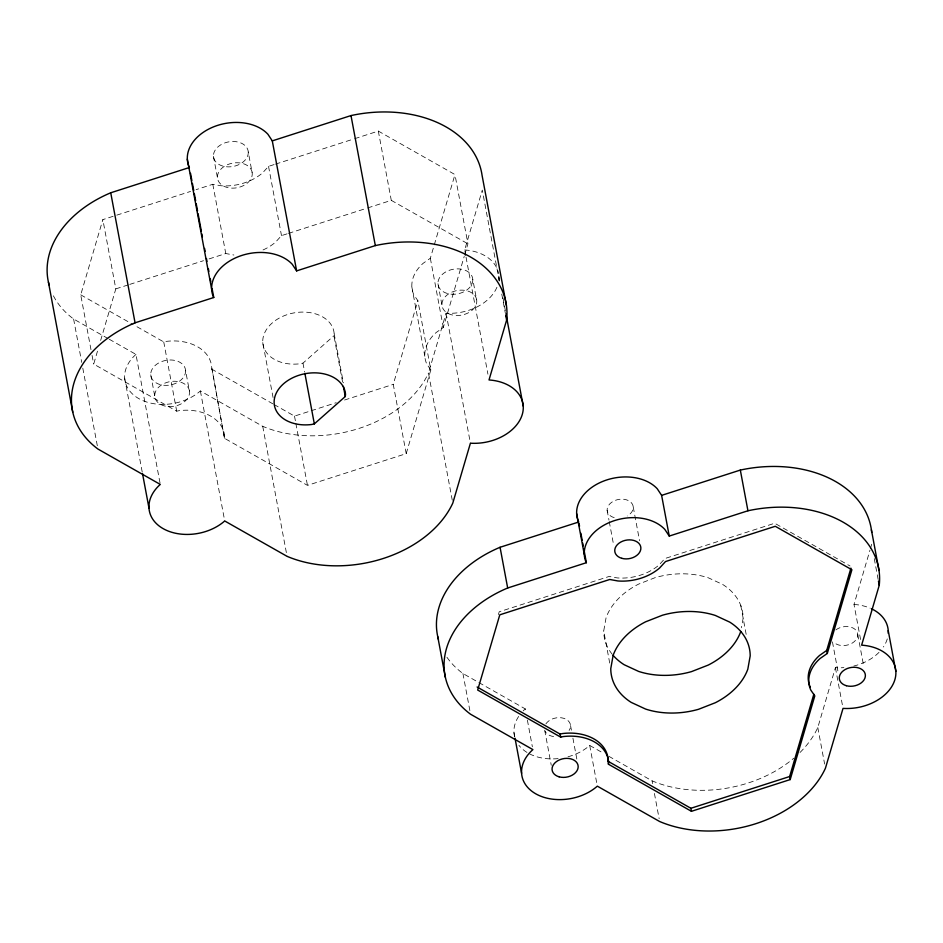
<?xml version="1.0" encoding="UTF-8"?>
<svg xmlns="http://www.w3.org/2000/svg" width="943" height="943" viewBox="0 0 943 943"><rect width="100%" height="100%" fill="white"/><g stroke="black" fill="none" stroke-linecap="round" stroke-linejoin="round"><path stroke-width="0.71" stroke-dasharray="4.71 3.54" d="M354.698 138.68L378.32 131.089L454.962 174.561L430.338 258.252L423.171 263.286A43.944 31.237 -10.6 0 0 413.871 294.9L417.867 300.676L430.821 369.939L406.209 453.642L307.465 485.374L224.446 438.271L211.692 367.24A43.944 31.237 -10.6 0 0 166.133 341.401L163.74 341.92L134.366 325.264M224.446 438.271L211.692 367.24M342.58 382.045L333.916 335.755L334.152 333.657A36.034 25.614 -10.6 0 0 296.797 312.463A36.034 25.614 -10.6 0 0 262.779 342.568L273.069 397.533M609.72 663.059L603.72 630.961L606.078 617.712A70.301 49.967 -10.6 0 1 638.541 584.141L655.35 577.564A70.301 49.967 -10.6 0 1 708.24 577.764L722.692 584.46A70.301 49.967 -10.6 0 1 743.143 618.219L741.434 627.767M90.988 349.664L80.721 294.829L102.846 219.613L115.376 215.593M224.646 436.503A43.944 31.237 -10.6 0 0 179.099 410.665L176.706 411.183L93.687 364.092L98.19 348.769M100.653 340.411L115.812 288.876L102.846 219.613M406.209 453.642L393.255 384.379L417.867 300.676M452.263 500.179L428.476 373.051L446.086 313.182A43.944 31.237 -10.6 0 0 497.574 285.576M465.759 255.718L464.675 249.942L482.286 190.062L499.319 281.085M430.821 369.939L426.837 364.163A43.944 31.237 -10.6 0 1 436.126 332.549L443.304 327.516L464.227 256.378M464.64 254.987L467.917 243.824L454.962 174.561M498.399 614.565L499.224 611.783L609.19 576.444L617.288 577.918A43.944 31.237 -10.6 0 0 658.992 565.022L664.921 558.539L774.698 523.247L850.056 566M800.029 752.479A109.529 77.856 -10.6 0 0 817.805 727.548L835.415 667.679A43.944 31.237 -10.6 0 0 843.902 667.62M860.582 639.531L854.004 604.439L869.976 550.134M870.389 548.743L871.615 544.559A113.219 80.473 -10.6 0 0 871.851 541.86M274.095 164.577L268.543 166.369L262.614 172.864A43.944 31.237 -10.6 0 1 220.91 185.747L212.812 184.274L196.109 189.649M287.061 233.84L281.497 235.632L275.58 242.127A43.944 31.237 -10.6 0 1 260.433 251.05M262.779 342.568A36.034 25.614 -10.6 0 0 300.133 363.762L302.974 363.138L333.916 335.755M116.767 215.145L190.545 191.429M275.486 164.129L353.307 139.128M115.812 288.876L128.331 284.857M129.721 284.409L203.499 260.692M209.075 258.912L225.778 253.537L233.864 255.011M288.452 233.392L366.273 208.391M367.664 207.943L391.286 200.352L467.917 243.824M274.059 404.512L294.499 416.111L309.799 411.195M311.19 410.747L336.227 402.696M344.572 400.021L393.255 384.379M80.721 294.829L133.093 324.533M211.48 369.008L272.786 403.793M53.397 295.807A109.529 77.856 -10.6 0 0 73.613 319.029L107.962 338.513M109.235 339.232L135.957 354.403L160.286 484.419M135.957 354.403A43.944 31.237 -10.6 0 0 138.833 398.63A43.944 31.237 -10.6 0 0 200.376 390.944L262.732 426.319A109.529 77.856 -10.6 0 0 428.476 373.051M446.935 657.271A109.529 77.856 -10.6 0 0 462.93 673.526L525.286 708.9L525.805 711.706M567.992 756.781A43.944 31.237 -10.6 0 0 589.705 745.441L603.709 753.386M608.789 756.274L652.049 780.816A109.529 77.856 -10.6 0 0 793.747 758.243M874.244 558.598L878.181 579.662M857.765 634.427L863.812 666.713M832.445 641.9L838.221 672.783M835.415 667.679L842.5 705.576M817.805 727.548L824.63 764.042M740.75 605.394L746.231 634.698M633.248 507.051L639.554 540.74M607.139 510.304L608.978 520.135M609.237 521.538L613.704 545.408M652.049 780.816L652.58 783.621M654.418 793.452L659.145 818.713M589.705 745.441L597.06 784.753M499.177 277.572L499.719 280.46M502.961 297.799L505.66 312.251M501.759 294.086L505.271 312.864M570.55 725.544L571.599 731.155M572.92 738.18L576.857 759.233M472.785 279.387A17.575 12.495 -10.6 0 1 447.383 293.485A17.575 12.495 -10.6 0 1 445.968 271.808A17.575 12.495 -10.6 0 1 472.785 279.387L476.769 300.652A17.575 12.495 -10.6 0 1 451.367 314.75A17.575 12.495 -10.6 0 1 449.952 293.073A17.575 12.495 -10.6 0 1 476.769 300.652M466.031 257.168L487.932 374.182M544.7 730.2L551.266 765.292M527.385 720.122L532.371 746.797M446.086 313.182L470.416 443.198M437.976 283.737L441.949 305.002M430.338 258.252L443.304 327.516M513.97 732.605L514.76 736.813M411.855 286.99L424.821 356.254M378.32 131.089L391.286 200.352M462.93 673.526L470.027 711.423M334.152 333.657L343.358 382.846M268.543 166.369L281.497 235.632M302.974 363.138L304.589 371.813M248.268 152.012A17.575 12.495 -10.6 0 1 222.866 166.098A17.575 12.495 -10.6 0 1 221.452 144.432A17.575 12.495 -10.6 0 1 248.268 152.012L252.252 173.276A17.575 12.495 -10.6 0 1 226.839 187.374A17.575 12.495 -10.6 0 1 225.436 165.697A17.575 12.495 -10.6 0 1 252.252 173.276M294.499 416.111L295.583 421.886M295.843 423.324L307.465 485.374M213.46 156.349L217.432 177.626M262.732 426.319L287.061 556.335M212.812 184.274L225.778 253.537M200.376 390.944L224.717 520.972M185.571 370.505A17.575 12.495 -10.6 0 1 160.169 384.591A17.575 12.495 -10.6 0 1 158.754 362.925A17.575 12.495 -10.6 0 1 185.571 370.505L189.555 391.769A17.575 12.495 -10.6 0 1 164.153 405.855A17.575 12.495 -10.6 0 1 162.738 384.19A17.575 12.495 -10.6 0 1 189.555 391.769M163.74 341.92L176.706 411.183M150.762 374.842L154.735 396.107M124.641 378.108L142.216 472.007M92.06 355.428L93.687 364.092M73.613 319.029L81.723 362.371M82.795 368.147L97.4 446.157M498.906 276.134A43.944 31.237 -10.6 0 1 498.8 280.26M464.675 249.942A43.944 31.237 -10.6 0 1 498.564 273.435M887.28 638.906A43.944 31.237 -10.6 0 1 883.414 646.992M879.017 652.356A43.944 31.237 -10.6 0 1 853.816 666.029M854.004 604.439A43.944 31.237 -10.6 0 1 870.259 608.223M558.115 758.608A43.944 31.237 -10.6 0 1 528.163 753.127M526.984 752.431A43.944 31.237 -10.6 0 1 518.921 745.312M514.607 736.636A43.944 31.237 -10.6 0 1 518.791 716.232M523.188 710.881A43.944 31.237 -10.6 0 1 525.286 708.9M835.852 629.924A13.178 9.371 -10.6 0 1 854.818 629.146A13.178 9.371 -10.6 0 1 852.401 642.996A13.178 9.371 -10.6 0 1 833.706 642.159M545.879 723.894A13.178 9.371 -10.6 0 1 563.49 718.236A13.178 9.371 -10.6 0 1 569.112 730.448M553.612 736.542A13.178 9.371 -10.6 0 1 545.042 731.179M614.188 517.624A13.178 9.371 -10.6 0 1 609.803 503.892A13.178 9.371 -10.6 0 1 629.806 501.405A13.178 9.371 -10.6 0 1 627.248 515.986M612.196 654.242A70.301 49.967 -10.6 0 1 603.72 630.961"/><path stroke-width="1.41" d="M345.291 396.508L345.527 394.422A36.034 25.614 -10.6 0 0 308.172 373.228A36.034 25.614 -10.6 0 0 274.154 403.321A36.034 25.614 -10.6 0 0 311.508 424.515L314.337 423.89L345.291 396.508L343.393 386.382M608.435 764.219L608.636 762.451A43.944 31.237 -10.6 0 0 563.077 736.601L560.684 737.131L477.677 690.028L499.79 614.824L609.756 579.485L617.854 580.959A43.944 31.237 -10.6 0 0 659.558 568.063L665.487 561.568L775.276 526.288L851.906 569.761L827.294 653.464L820.115 658.485A43.944 31.237 -10.6 0 0 810.815 690.111L814.811 695.887L790.199 779.578L691.443 811.31L608.435 764.219L608.07 759.41A43.944 31.237 -10.6 0 0 562.511 733.56L560.118 734.09L477.099 686.999M505.813 315.752L506.627 320.09L489.016 379.958A43.944 31.237 -10.6 0 1 522.281 414.425A43.944 31.237 -10.6 0 1 470.416 443.198L452.805 503.079A109.529 77.856 -10.6 0 1 287.061 556.335L224.717 520.972A43.944 31.237 -10.6 0 1 163.163 528.646A43.944 31.237 -10.6 0 1 160.286 484.419L97.942 449.045A109.529 77.856 -10.6 0 1 135.061 322.812L110.732 192.785L189.425 167.5M790.199 779.578L789.633 776.537L813.833 694.237M827.294 653.464L826.716 650.422L850.928 568.122M878.452 581.065L879.241 585.273L861.631 645.153A43.944 31.237 -10.6 0 1 894.895 679.62A43.944 31.237 -10.6 0 1 843.03 708.382L825.42 768.262A109.529 77.856 -10.6 0 1 659.676 821.53L597.332 786.156A43.944 31.237 -10.6 0 1 535.777 793.829A43.944 31.237 -10.6 0 1 532.901 749.602L470.557 714.228A109.529 77.856 -10.6 0 1 507.676 587.996L500.061 547.282L578.754 521.998M826.716 650.422L819.55 655.456A43.944 31.237 -10.6 0 0 810.249 687.07M189.154 167.076A43.944 31.237 -10.6 0 1 212.941 127.105A43.944 31.237 -10.6 0 1 267.895 134.224L272.291 140.872L350.996 115.576A113.219 80.473 -10.6 0 1 482.062 175.304L506.403 305.32M135.061 322.812L213.766 297.517L212.14 288.853M213.766 297.517L213.483 297.092A43.944 31.237 -10.6 0 1 237.271 257.121A43.944 31.237 -10.6 0 1 292.224 264.24L296.632 270.889L375.326 245.593A113.219 80.473 -10.6 0 1 506.627 320.09M578.483 521.573A43.944 31.237 -10.6 0 1 602.271 481.602A43.944 31.237 -10.6 0 1 657.224 488.722L661.621 495.37L740.326 470.074A113.219 80.473 -10.6 0 1 871.709 532.441M507.676 587.996L586.381 562.7L583.752 548.661M586.381 562.7L586.098 562.276A43.944 31.237 -10.6 0 1 609.885 522.304A43.944 31.237 -10.6 0 1 664.839 529.424L669.247 536.072L747.94 510.776A113.219 80.473 -10.6 0 1 879.241 585.273M607.858 761.178L690.877 808.281L789.633 776.537M871.391 529.801L879.017 570.503M888.235 630.631L895.85 671.333M740.326 470.074L747.94 510.776M661.621 495.37L669.247 536.072M690.877 808.281L691.443 811.31M579.026 523.4L579.544 526.206M580.864 533.219L582.173 540.245M582.703 543.05L583.222 545.856M576.644 513.629L584.259 554.331M505.931 313.689L523.235 406.15M560.118 734.09L560.684 737.131M515.019 738.216L521.597 773.307M350.996 115.576L375.326 245.593M437.752 636.655L445.379 677.357M272.291 140.872L296.632 270.889M304.86 373.263L314.337 423.89M190.51 173.276L191.865 180.502M192.407 183.39L193.751 190.616M194.293 193.504L195.649 200.729M196.191 203.617L197.547 210.843M198.077 213.731L201.331 231.059M201.873 233.958L202.403 236.846M204.572 248.398L205.114 251.286M206.458 258.512L207 261.4M208.356 268.625L208.898 271.513M210.254 278.739L210.784 281.627M187.315 159.131L211.645 289.147M142.487 473.457L148.982 508.124M48.435 282.157L72.764 412.174M49.13 284.951A109.529 77.856 -10.6 0 1 110.732 192.785M871.568 608.813A43.944 31.237 -10.6 0 1 888.247 633.366M438.46 639.448A109.529 77.856 -10.6 0 1 500.061 547.282M740.774 631.48A70.301 49.967 -10.6 0 1 708.323 665.039L691.514 671.616A70.301 49.967 -10.6 0 1 638.611 671.416L624.172 664.732A70.301 49.967 -10.6 0 1 613.08 655.302M613.127 655.373L610.769 668.634A70.301 49.967 -10.6 0 0 631.221 702.405L645.66 709.089A70.301 49.967 -10.6 0 0 698.563 709.289L715.372 702.712A70.301 49.967 -10.6 0 0 747.823 669.153L750.192 655.892A70.301 49.967 -10.6 0 0 729.741 622.121L715.301 615.437A70.301 49.967 -10.6 0 0 662.399 615.237L645.59 621.814A70.301 49.967 -10.6 0 0 613.127 655.373M846.331 685.702A13.178 9.371 -10.6 0 0 865.379 675.141A13.178 9.371 -10.6 0 0 845.27 669.459A13.178 9.371 -10.6 0 0 846.331 685.702M621.814 558.327A13.178 9.371 -10.6 0 0 640.863 547.753A13.178 9.371 -10.6 0 0 620.753 542.072A13.178 9.371 -10.6 0 0 621.814 558.327M559.116 776.82A13.178 9.371 -10.6 0 0 578.165 766.246A13.178 9.371 -10.6 0 0 558.056 760.565A13.178 9.371 -10.6 0 0 559.116 776.82"/></g></svg>
